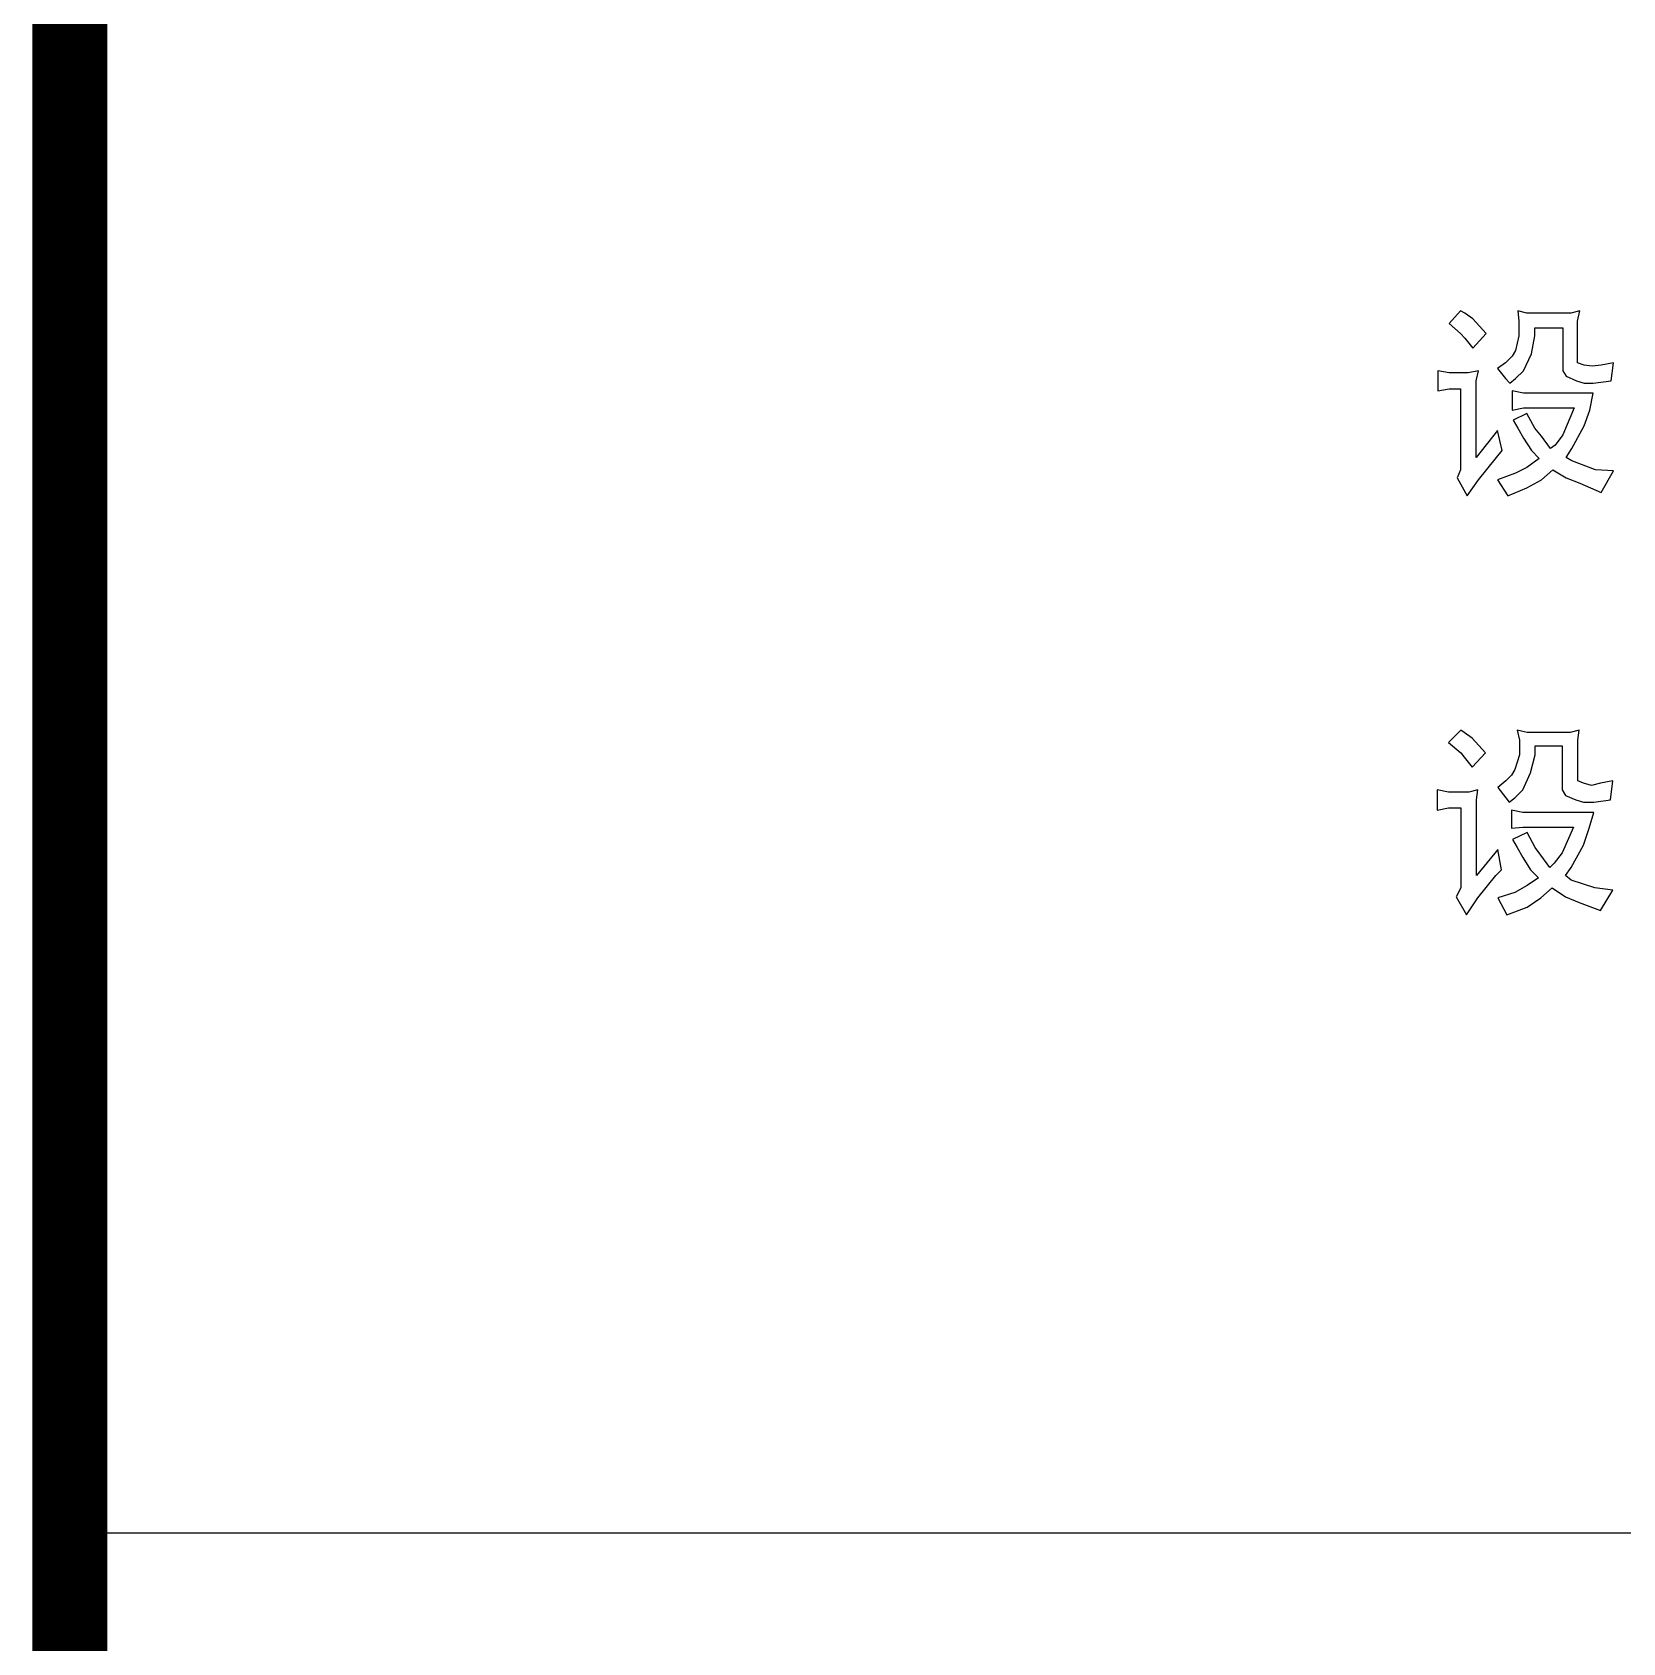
# Model space of a CAD drawing. Extents: x 1417642 to 3570900, y 124798 to 1191112.
# Drawn here: x 1606267 to 1609442, y 496283 to 499497 of the extents above; entities that cross this region are included whole.
import ezdxf

# ---------------------------------------------------------------- set-up
doc = ezdxf.new("R2010")
doc.units = 0
doc.header["$LTSCALE"] = 1000
doc.header["$MEASUREMENT"] = 0
doc.layers.add('图戳', color=211, linetype='CONTINUOUS')

msp = doc.modelspace()

# ---------------------------------------------------------------- linework, layer by layer
at = {"layer": '图戳'}
for p, q in [((1609117.9, 498940.6), (1609095.5, 498915.8)), ((1609095.5, 498915.8), (1609117.9, 498895.6)), ((1609126.9, 498936.1), (1609117.9, 498940.6)), ((1609142.7, 498924.8), (1609126.9, 498936.1)), ((1609169.7, 498895.6), (1609142.7, 498924.8)), ((1609232.6, 498940.6), (1609234.9, 498920.3)), ((1609250.6, 498936.1), (1609232.6, 498940.6)), ((1609234.9, 498920.3), (1609234.9, 498891.1)), ((1609279.8, 498936.1), (1609250.6, 498936.1)), ((1609338.3, 498936.1), (1609279.8, 498936.1)), ((1609356.3, 498940.6), (1609338.3, 498936.1)), ((1609351.8, 498920.3), (1609356.3, 498940.6)), ((1609351.8, 498900.1), (1609351.8, 498920.3)), ((1609117.9, 498895.6), (1609126.9, 498886.6)), ((1609126.9, 498886.6), (1609142.7, 498866.4)), ((1609142.7, 498866.4), (1609169.7, 498895.6)), ((1609234.9, 498891.1), (1609228.1, 498861.9)), ((1609259.6, 498855.1), (1609266.3, 498891.1)), ((1609266.3, 498906.8), (1609322.5, 498906.8)), ((1609266.3, 498891.1), (1609266.3, 498906.8)), ((1609322.5, 498906.8), (1609322.5, 498846.1)), ((1609351.8, 498837.2), (1609351.8, 498900.1)), ((1609221.4, 498850.6), (1609207.9, 498837.2)), ((1609228.1, 498861.9), (1609221.4, 498850.6)), ((1609243.9, 498821.4), (1609259.6, 498855.1)), ((1609073, 498821.4), (1609073, 498780.9)), ((1609095.5, 498816.9), (1609073, 498821.4)), ((1609133.7, 498816.9), (1609095.5, 498816.9)), ((1609153.9, 498821.4), (1609133.7, 498816.9)), ((1609149.4, 498801.2), (1609153.9, 498821.4)), ((1609207.9, 498837.2), (1609192.1, 498825.9)), ((1609192.1, 498825.9), (1609207.9, 498805.7)), ((1609228.1, 498805.7), (1609243.9, 498821.4)), ((1609322.5, 498846.1), (1609322.5, 498821.4)), ((1609322.5, 498821.4), (1609329.3, 498810.2)), ((1609365.3, 498832.7), (1609351.8, 498837.2)), ((1609381, 498830.4), (1609365.3, 498832.7)), ((1609399, 498832.7), (1609381, 498830.4)), ((1609423.7, 498837.2), (1609399, 498832.7)), ((1609419.2, 498801.2), (1609423.7, 498837.2)), ((1609073, 498780.9), (1609095.5, 498785.4)), ((1609095.5, 498785.4), (1609117.9, 498785.4)), ((1609117.9, 498785.4), (1609117.9, 498623.6)), ((1609149.4, 498648.3), (1609149.4, 498801.2)), ((1609207.9, 498805.7), (1609216.9, 498796.7)), ((1609216.9, 498796.7), (1609228.1, 498805.7)), ((1609329.3, 498810.2), (1609349.5, 498801.2)), ((1609349.5, 498801.2), (1609365.3, 498796.7)), ((1609365.3, 498796.7), (1609383.2, 498796.7)), ((1609383.2, 498796.7), (1609419.2, 498801.2)), ((1609221.4, 498780.9), (1609221.4, 498742.7)), ((1609243.9, 498776.4), (1609221.4, 498780.9)), ((1609383.2, 498776.4), (1609243.9, 498776.4)), ((1609376.5, 498742.7), (1609383.2, 498776.4)), ((1609221.4, 498742.7), (1609243.9, 498747.2)), ((1609250.6, 498736), (1609223.6, 498722.5)), ((1609223.6, 498722.5), (1609232.6, 498706.7)), ((1609243.9, 498747.2), (1609302.3, 498747.2)), ((1609266.3, 498706.7), (1609250.6, 498736)), ((1609302.3, 498747.2), (1609345, 498747.2)), ((1609345, 498747.2), (1609322.5, 498693.3)), ((1609365.3, 498711.2), (1609376.5, 498742.7)), ((1609192.1, 498702.3), (1609149.4, 498648.3)), ((1609201.1, 498661.8), (1609192.1, 498702.3)), ((1609232.6, 498706.7), (1609243.9, 498686.5)), ((1609243.9, 498686.5), (1609259.6, 498661.8)), ((1609279.8, 498691), (1609266.3, 498706.7)), ((1609297.8, 498666.3), (1609279.8, 498691)), ((1609322.5, 498693.3), (1609306.8, 498673)), ((1609340.5, 498666.3), (1609365.3, 498711.2)), ((1609189.9, 498648.3), (1609201.1, 498661.8)), ((1609259.6, 498661.8), (1609275.3, 498646)), ((1609306.8, 498673), (1609297.8, 498666.3)), ((1609329.3, 498648.3), (1609340.5, 498666.3)), ((1609117.9, 498623.6), (1609111.2, 498607.8)), ((1609153.9, 498603.3), (1609189.9, 498648.3)), ((1609250.6, 498628.1), (1609228.1, 498616.8)), ((1609275.3, 498646), (1609250.6, 498628.1)), ((1609279.8, 498603.3), (1609302.3, 498623.6)), ((1609302.3, 498623.6), (1609329.3, 498607.8)), ((1609340.5, 498641.5), (1609329.3, 498648.3)), ((1609387.7, 498623.6), (1609340.5, 498641.5)), ((1609423.7, 498621.3), (1609387.7, 498623.6)), ((1609111.2, 498607.8), (1609131.4, 498571.8)), ((1609131.4, 498571.8), (1609153.9, 498603.3)), ((1609228.1, 498616.8), (1609192.1, 498603.3)), ((1609192.1, 498603.3), (1609212.4, 498571.8)), ((1609250.6, 498587.6), (1609279.8, 498603.3)), ((1609329.3, 498607.8), (1609356.3, 498596.6)), ((1609356.3, 498596.6), (1609399, 498578.6)), ((1609399, 498578.6), (1609423.7, 498621.3)), ((1609212.4, 498571.8), (1609250.6, 498587.6)), ((1609118.8, 498104.1), (1609094, 498079.3)), ((1609094, 498079.3), (1609118.8, 498059.1)), ((1609125.5, 498099.6), (1609118.8, 498104.1)), ((1609141.3, 498088.3), (1609125.5, 498099.6)), ((1609168.2, 498059.1), (1609141.3, 498088.3)), ((1609231.2, 498104.1), (1609235.7, 498083.8)), ((1609251.4, 498099.6), (1609231.2, 498104.1)), ((1609235.7, 498083.8), (1609235.7, 498054.6)), ((1609278.4, 498099.6), (1609251.4, 498099.6)), ((1609336.9, 498099.6), (1609278.4, 498099.6)), ((1609354.8, 498104.1), (1609336.9, 498099.6)), ((1609352.6, 498083.8), (1609354.8, 498104.1)), ((1609352.6, 498063.6), (1609352.6, 498083.8)), ((1609118.8, 498059.1), (1609125.5, 498050.1)), ((1609125.5, 498050.1), (1609141.3, 498029.9)), ((1609141.3, 498029.9), (1609168.2, 498059.1)), ((1609235.7, 498054.6), (1609226.7, 498025.4)), ((1609258.2, 498018.6), (1609267.2, 498054.6)), ((1609267.2, 498072.6), (1609321.1, 498072.6)), ((1609267.2, 498054.6), (1609267.2, 498072.6)), ((1609321.1, 498072.6), (1609321.1, 498009.6)), ((1609352.6, 498002.9), (1609352.6, 498063.6)), ((1609219.9, 498014.1), (1609208.7, 498002.9)), ((1609226.7, 498025.4), (1609219.9, 498014.1)), ((1609242.4, 497984.9), (1609258.2, 498018.6)), ((1609071.6, 497984.9), (1609071.6, 497944.4)), ((1609094, 497980.4), (1609071.6, 497984.9)), ((1609134.5, 497980.4), (1609094, 497980.4)), ((1609152.5, 497984.9), (1609134.5, 497980.4)), ((1609150.2, 497964.7), (1609152.5, 497984.9)), ((1609208.7, 498002.9), (1609193, 497989.4)), ((1609193, 497989.4), (1609208.7, 497969.2)), ((1609226.7, 497969.2), (1609242.4, 497984.9)), ((1609321.1, 498009.6), (1609321.1, 497984.9)), ((1609321.1, 497984.9), (1609327.9, 497973.7)), ((1609363.8, 497998.4), (1609352.6, 498002.9)), ((1609379.6, 497993.9), (1609363.8, 497998.4)), ((1609397.6, 497998.4), (1609379.6, 497993.9)), ((1609422.3, 498002.9), (1609397.6, 497998.4)), ((1609417.8, 497964.7), (1609422.3, 498002.9)), ((1609071.6, 497944.4), (1609094, 497948.9)), ((1609094, 497948.9), (1609118.8, 497948.9)), ((1609118.8, 497948.9), (1609118.8, 497789.3)), ((1609150.2, 497814), (1609150.2, 497964.7)), ((1609208.7, 497969.2), (1609215.4, 497960.2)), ((1609215.4, 497960.2), (1609226.7, 497969.2)), ((1609327.9, 497973.7), (1609348.1, 497964.7)), ((1609348.1, 497964.7), (1609363.8, 497960.2)), ((1609363.8, 497960.2), (1609384.1, 497960.2)), ((1609384.1, 497960.2), (1609417.8, 497964.7)), ((1609219.9, 497944.4), (1609219.9, 497908.5)), ((1609242.4, 497939.9), (1609219.9, 497944.4)), ((1609384.1, 497939.9), (1609242.4, 497939.9)), ((1609375.1, 497908.5), (1609384.1, 497939.9)), ((1609219.9, 497908.5), (1609242.4, 497910.7)), ((1609251.4, 497899.5), (1609222.2, 497886)), ((1609222.2, 497886), (1609231.2, 497870.2)), ((1609242.4, 497910.7), (1609300.9, 497910.7)), ((1609267.2, 497870.2), (1609251.4, 497899.5)), ((1609300.9, 497910.7), (1609343.6, 497910.7)), ((1609343.6, 497910.7), (1609321.1, 497859)), ((1609363.8, 497874.7), (1609375.1, 497908.5)), ((1609193, 497865.7), (1609150.2, 497814)), ((1609199.7, 497825.3), (1609193, 497865.7)), ((1609231.2, 497870.2), (1609242.4, 497850)), ((1609278.4, 497854.5), (1609267.2, 497870.2)), ((1609296.4, 497829.8), (1609278.4, 497854.5)), ((1609321.1, 497859), (1609305.4, 497838.8)), ((1609339.1, 497829.8), (1609363.8, 497874.7)), ((1609188.5, 497814), (1609199.7, 497825.3)), ((1609242.4, 497850), (1609258.2, 497825.3)), ((1609258.2, 497825.3), (1609273.9, 497809.5)), ((1609305.4, 497838.8), (1609296.4, 497829.8)), ((1609327.9, 497814), (1609339.1, 497829.8)), ((1609118.8, 497789.3), (1609109.8, 497771.3)), ((1609152.5, 497769.1), (1609188.5, 497814)), ((1609251.4, 497793.8), (1609226.7, 497780.3)), ((1609273.9, 497809.5), (1609251.4, 497793.8)), ((1609278.4, 497769.1), (1609300.9, 497789.3)), ((1609300.9, 497789.3), (1609327.9, 497771.3)), ((1609339.1, 497805), (1609327.9, 497814)), ((1609386.3, 497789.3), (1609339.1, 497805)), ((1609422.3, 497784.8), (1609386.3, 497789.3)), ((1609109.8, 497771.3), (1609130, 497735.3)), ((1609130, 497735.3), (1609152.5, 497769.1)), ((1609226.7, 497780.3), (1609193, 497769.1)), ((1609193, 497769.1), (1609210.9, 497735.3)), ((1609251.4, 497751.1), (1609278.4, 497769.1)), ((1609327.9, 497771.3), (1609354.8, 497760.1)), ((1609354.8, 497760.1), (1609397.6, 497744.3)), ((1609397.6, 497744.3), (1609422.3, 497784.8)), ((1609210.9, 497735.3), (1609251.4, 497751.1))]:
    msp.add_line(p, q, dxfattribs=at)
at = {"layer": '图戳', "const_width": 150}
msp.add_lwpolyline([(1606342.3, 504748.4), (1606342.3, 381598.4)], dxfattribs=at)
at = {"layer": '图戳'}
msp.add_lwpolyline([(1606342.3, 496502), (1616842.3, 496502)], dxfattribs=at)

doc.saveas('drawing.dxf')
